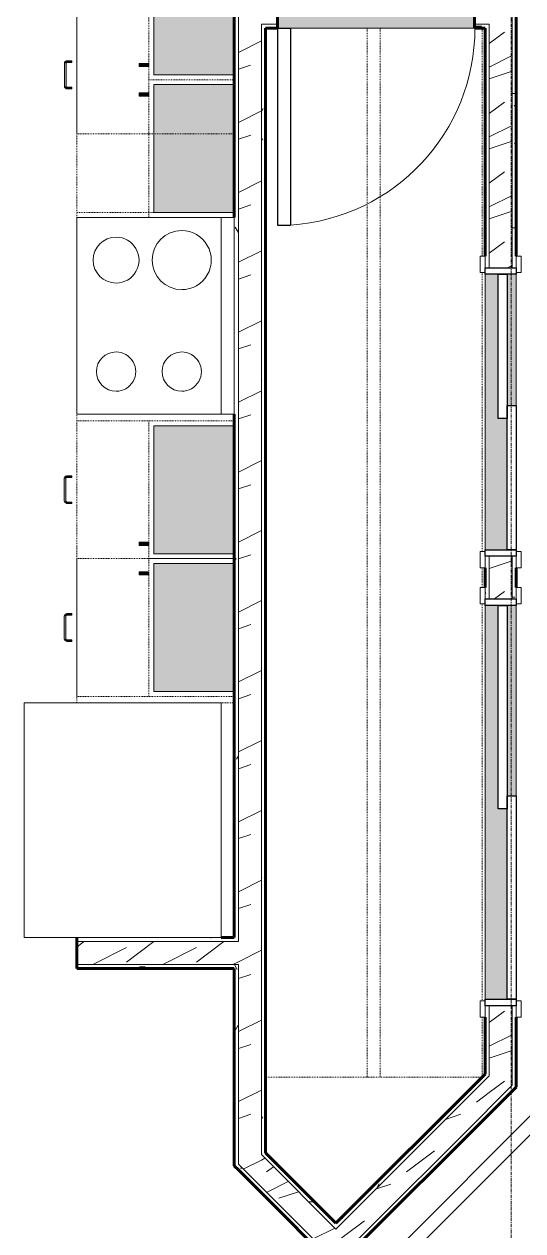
# Model space of a CAD drawing. Header units: inches. Extents: x -4169 to -1846, y 9706 to 12377.
# Drawn here: x -3555.5 to -3479.5, y 11894.5 to 12078.4 of the extents above; entities that cross this region are included whole.
import ezdxf

# ---------------------------------------------------------------- set-up
doc = ezdxf.new("R2010")
doc.units = ezdxf.units.IN
doc.header["$MEASUREMENT"] = 0
doc.linetypes.add('Dash', pattern=[0.25, 0.125, -0.125])
doc.linetypes.add('Grid Line 1_2_', pattern=[0.875, 0.5, -0.125, 0.125, -0.125])
for name, color, linetype, lineweight in [('0-1', 7, 'Continuous', 5), ('0-2', 7, 'Continuous', 18), ('A-DOOR-1', 250, 'Continuous', 9), ('A-DOOR-2', 90, 'Continuous', 30), ('A-DOOR-FRAM-1', 90, 'Continuous', 30), ('A-WALL-1', 8, 'Continuous', 5), ('A-WALL-3', 50, 'Continuous', 60), ('A-WALL-4', 7, 'Continuous', 18), ('A-WALL-PATT-1', 250, 'Continuous', 9), ('A-WALL-PATT-2', 253, 'Continuous', 9), ('Q-CASE', 31, 'Continuous', 9), ('Q-CASE-1', 9, 'Continuous', 9), ('Q-CASE-3', 250, 'Continuous', 9), ('Q-CASE-4', 250, 'Dash', 9), ('Q-CASE-HDLN-1', 250, 'Dash', 9), ('Q-CASE-HDLN-2', 31, 'Continuous', 9), ('Q-SPCQ-1', 250, 'Continuous', 9), ('S-GRID-1', 1, 'Grid Line 1_2_', 9)]:
    doc.layers.add(name, color=color, linetype=linetype, lineweight=lineweight)
pattern_1 = [(0, (0, 0), (20.48, 5.12), [0.845, -14.515, 0.845, -14.515, -81.92]), (0, (0, 0), (20.48, 5.12), [-30.72, 0.845, -29.875, 0.845, -14.515, -35.84]), (0, (0, 0), (20.48, 5.12), [-76.8, 0.845, -9.395, 0.845, -24.755]), (120, (7.68, 2.56), (-14.67405, 15.1762003), [0.845, -14.515, 0.845, -14.515, -81.92]), (120, (7.68, 2.56), (-14.67405, 15.1762003), [-30.72, 0.845, -29.875, 0.845, -14.515, -35.84]), (120, (7.68, 2.56), (-14.67405, 15.1762003), [-76.8, 0.845, -9.395, 0.845, -24.755]), (240, (10.24, 12.8), (-5.80595, -20.2962003), [0.845, -14.515, 0.845, -14.515, -81.92]), (240, (10.24, 12.8), (-5.80595, -20.2962003), [-30.72, 0.845, -29.875, 0.845, -14.515, -35.84]), (240, (10.24, 12.8), (-5.80595, -20.2962003), [-76.8, 0.845, -9.395, 0.845, -24.755])]
pattern_2 = [(216.87, (4.265, 10.662), (31.9871619, 21.32545714), [5.331, -47.981]), (206.565, (10.662, 7.464), (-10.662476, -10.6620098), [11.921, -11.921]), (198.435, (10.662, 2.132), (-21.32449365, -10.6625869), [6.744, -26.974])]

# ---------------------------------------------------------------- blocks, each defined once
blk = doc.blocks.new('Single-Flush - 30_ x 80_ - MAGIC PAK DOOR-1420870-ENLARGED RCP - 2ND FLOOR PLAN')
at = {"layer": 'A-DOOR-1'}
blk.add_arc((15, 2.375), 30.067, 93.81407, 180, dxfattribs=at)
at = {"layer": 'A-DOOR-2'}
for p, q in [((13, 2.375), (13, 32.375)), ((15, 32.375), (13, 32.375)), ((15, 2.375), (15, 32.375)), ((15, 2.375), (13, 2.375))]:
    blk.add_line(p, q, dxfattribs=at)
blk = doc.blocks.new('OD_CW_Closet - OD_CW_Closet-2062652-ENLARGED RCP - 2ND FLOOR PLAN')
at = {"layer": 'Q-CASE-HDLN-1'}
for p, q in [((0.74, 9), (35.48, 9)), ((0.74, -22.16), (0.74, 7.84)), ((37.98, 9), (80.48, 9)), ((82.98, 9), (85.98, 9)), ((88.48, 9), (148.98, 9)), ((151.48, 9), (160.63, 9)), ((160.64, 8.99), (160.64, -24)), ((0.74, -6.5), (160.64, -6.5)), ((0.74, -8.5), (160.64, -8.5))]:
    blk.add_line(p, q, dxfattribs=at)
blk = doc.blocks.new('FOLDING_SLIDING CLOSET - 60_ x 80_-1494136-ENLARGED RCP - 2ND FLOOR PLAN')
at = {"layer": 'A-DOOR-1'}
for p, q in [((-32.75, 3.25), (-30.25, 3.25)), ((-32.75, 2.5), (-32.75, 3.25)), ((-30.25, 2.5), (-32.75, 2.5)), ((-30.25, 3.25), (-30.25, 2.5)), ((30.25, 3.25), (32.75, 3.25)), ((30.25, 2.5), (30.25, 3.25)), ((32.75, 2.5), (30.25, 2.5)), ((32.75, 3.25), (32.75, 2.5)), ((-32.75, -2.25), (-30.25, -2.25)), ((-32.75, -3), (-32.75, -2.25)), ((-30.25, -3), (-32.75, -3)), ((-30.25, -2.25), (-30.25, -3)), ((30.25, -2.25), (32.75, -2.25)), ((30.25, -3), (30.25, -2.25)), ((32.75, -3), (30.25, -3)), ((32.75, -2.25), (32.75, -3))]:
    blk.add_line(p, q, dxfattribs=at)
at = {"layer": 'A-DOOR-2'}
for p, q in [((-1, 0.5), (30, 0.5)), ((-1, -0.88), (-1, 0.5)), ((30, 0.5), (30, -0.88)), ((-30, -0.88), (1, -0.88)), ((-30, -2.25), (-30, -0.88)), ((30, -0.88), (-1, -0.88)), ((1, -0.88), (1, -2.25)), ((1, -2.25), (-30, -2.25))]:
    blk.add_line(p, q, dxfattribs=at)
at = {"layer": 'A-DOOR-FRAM-1'}
for p, q in [((-31, 2.5), (-30, 2.5)), ((-31, -2.25), (-31, 2.5)), ((-30, 2.5), (-30, -2.25)), ((30, 2.5), (31, 2.5)), ((30, -2.25), (30, 2.5)), ((31, 2.5), (31, -2.25)), ((-30, -2.25), (-31, -2.25)), ((31, -2.25), (30, -2.25))]:
    blk.add_line(p, q, dxfattribs=at)
blk = doc.blocks.new('FOLDING_SLIDING CLOSET - 42_ x 80_-1372841-ENLARGED RCP - 2ND FLOOR PLAN')
at = {"layer": 'A-DOOR-1'}
for p, q in [((-23.75, 3.25), (-21.25, 3.25)), ((-23.75, 2.5), (-23.75, 3.25)), ((-21.25, 2.5), (-23.75, 2.5)), ((-21.25, 3.25), (-21.25, 2.5)), ((21.25, 3.25), (23.75, 3.25)), ((21.25, 2.5), (21.25, 3.25)), ((23.75, 2.5), (21.25, 2.5)), ((23.75, 3.25), (23.75, 2.5)), ((-23.75, -2.25), (-21.25, -2.25)), ((-23.75, -3), (-23.75, -2.25)), ((-21.25, -3), (-23.75, -3)), ((-21.25, -2.25), (-21.25, -3)), ((21.25, -2.25), (23.75, -2.25)), ((21.25, -3), (21.25, -2.25)), ((23.75, -3), (21.25, -3)), ((23.75, -2.25), (23.75, -3))]:
    blk.add_line(p, q, dxfattribs=at)
at = {"layer": 'A-DOOR-2'}
for p, q in [((-1, 0.5), (21, 0.5)), ((-1, -0.88), (-1, 0.5)), ((21, 0.5), (21, -0.88)), ((-21, -0.88), (1, -0.88)), ((-21, -2.25), (-21, -0.88)), ((21, -0.88), (-1, -0.88)), ((1, -0.88), (1, -2.25)), ((1, -2.25), (-21, -2.25))]:
    blk.add_line(p, q, dxfattribs=at)
at = {"layer": 'A-DOOR-FRAM-1'}
for p, q in [((-22, 2.5), (-21, 2.5)), ((-22, -2.25), (-22, 2.5)), ((-21, 2.5), (-21, -2.25)), ((21, 2.5), (22, 2.5)), ((21, -2.25), (21, 2.5)), ((22, 2.5), (22, -2.25)), ((-21, -2.25), (-22, -2.25)), ((22, -2.25), (21, -2.25))]:
    blk.add_line(p, q, dxfattribs=at)
blk = doc.blocks.new('Single-Flush - 36_ x 84_-1372824-ENLARGED RCP - 2ND FLOOR PLAN')
at = {"layer": 'A-DOOR-1'}
blk.add_arc((18, -2.37), 36.07, 180, 266.8211, dxfattribs=at)
at = {"layer": 'A-DOOR-2'}
for p, q in [((16, -2.37), (16, -38.39)), ((18, -2.37), (16, -2.37)), ((18, -2.37), (18, -38.39)), ((18, -38.39), (16, -38.39))]:
    blk.add_line(p, q, dxfattribs=at)
blk = doc.blocks.new('Refrigerator_-_Side-by-Side_6047 - 36_ X 30_-345559-ENLARGED RCP - 2ND FLOOR PLAN')
at = {"layer": 'Q-SPCQ-1'}
for p, q in [((17.87, 14.42), (-17.88, 14.42)), ((-17.88, 14.42), (-17.88, -15.58)), ((17.87, -15.58), (17.87, 14.42)), ((-17.88, -15.58), (17.87, -15.58))]:
    blk.add_line(p, q, dxfattribs=at)
blk = doc.blocks.new('Range - 24_ x 30_-2320547-ENLARGED RCP - 2ND FLOOR PLAN')
at = {"layer": 'Q-SPCQ-1'}
for p, q in [((30, 24), (0, 24)), ((0, 24), (0, 0)), ((30, 0), (30, 24)), ((0, 22), (30, 22)), ((0, 0), (30, 0))]:
    blk.add_line(p, q, dxfattribs=at)
for centre, radius, start, end in [((6.5, 16), 4.5, 360, 180), ((23.5, 16), 3, 360, 180), ((6.5, 16), 4.5, 180, 360), ((23.5, 16), 3, 180, 0), ((6.5, 6), 3.5, 360, 180), ((23.5, 6), 3, 360, 180), ((6.5, 6), 3.5, 180, 0), ((23.5, 6), 3, 180, 360)]:
    blk.add_arc(centre, radius, start, end, dxfattribs=at)
blk = doc.blocks.new('OD_CW_Countertop - OD_CW_Countertop-2389373-ENLARGED RCP - 2ND FLOOR PLAN')
at = {"layer": 'Q-CASE-HDLN-1'}
for p, q in [((0.74, 0), (44.74, 0)), ((74.74, 0), (124.74, 0)), ((134.36, 0), (135.51, 0)), ((0.74, -24), (0.74, -22))]:
    blk.add_line(p, q, dxfattribs=at)
blk = doc.blocks.new('Drawer_Base_Cabinet_3_drawer_12205 - 21_-2354632-ENLARGED RCP - 2ND FLOOR PLAN')
at = {"layer": 'Q-CASE'}
for points in [[(-1.14, -25.1), (-1.15, -24.75), (-1.38, -24.75), (-1.37, -25.5), (-1.14, -25.5)], [(-1.01, -25.72), (-1.03, -25.64), (-1.2, -25.5), (-1.35, -25.5), (-1.31, -25.69), (-1.28, -25.77), (-1.12, -25.83), (-1.01, -25.81), (-1.01, -25.75)], [(2.49, -25.88), (2.49, -25.63), (-1.01, -25.64), (-1.01, -25.88), (-0.32, -25.88)], [(2.83, -25.5), (2.65, -25.5), (2.49, -25.69), (2.49, -25.84), (2.64, -25.81), (2.76, -25.75), (2.82, -25.61)], [(2.86, -25.5), (2.85, -24.75), (2.62, -24.75), (2.63, -25.5), (2.85, -25.5)]]:
    blk.add_hatch(color=256, dxfattribs=at).paths.add_polyline_path(points, flags=0)
at = {"layer": 'Q-CASE-HDLN-1'}
for p, q in [((11.24, 0), (-9.76, 0)), ((-9.76, -24), (-9.76, 0)), ((11.24, -24), (11.24, 0)), ((11.24, -24), (-9.76, -24))]:
    blk.add_line(p, q, dxfattribs=at)
at = {"layer": 'Q-CASE-HDLN-2'}
for p, q in [((-1.39, -25.5), (-1.39, -24.75)), ((-1.39, -24.75), (-1.38, -24.75)), ((-1.14, -24.75), (-1.39, -24.75)), ((-1.39, -25.5), (-1.39, -24.75)), ((-1.39, -24.75), (-1.38, -24.75)), ((-1.38, -24.75), (-1.39, -24.75)), ((-1.39, -25.5), (-1.39, -24.75)), ((-1.39, -24.75), (-1.38, -24.75)), ((-1.38, -24.75), (-1.39, -24.75)), ((-1.31, -25.72), (-1.39, -25.5)), ((-1.31, -25.72), (-1.39, -25.5)), ((-1.14, -24.75), (-1.14, -25.5)), ((-1.14, -24.75), (-1.14, -24.75)), ((-1.14, -24.75), (-1.14, -25.5)), ((-1.14, -24.75), (-1.14, -24.75)), ((-1.14, -24.75), (-1.14, -24.75)), ((-1.14, -24.75), (-1.14, -25.5)), ((-1.14, -24.75), (-1.14, -24.75)), ((-1.14, -24.75), (-1.14, -24.75)), ((-1.14, -25.5), (-1.12, -25.54)), ((-1.14, -25.5), (-1.12, -25.54)), ((-1.01, -25.63), (2.49, -25.63)), ((2.49, -25.63), (2.52, -25.6)), ((2.49, -25.63), (2.52, -25.6)), ((2.61, -25.5), (2.61, -24.75)), ((2.86, -24.75), (2.61, -24.75)), ((2.61, -24.75), (2.62, -24.75)), ((2.61, -25.5), (2.61, -24.75)), ((2.62, -24.75), (2.61, -24.75)), ((2.61, -24.75), (2.62, -24.75)), ((2.61, -25.5), (2.61, -24.75)), ((2.62, -24.75), (2.61, -24.75)), ((2.61, -24.75), (2.62, -24.75)), ((2.86, -25.5), (2.82, -25.59)), ((2.86, -25.5), (2.82, -25.59)), ((2.86, -24.75), (2.86, -25.5)), ((2.86, -24.75), (2.86, -24.75)), ((2.86, -24.75), (2.86, -25.5)), ((2.86, -24.75), (2.86, -24.75)), ((2.86, -24.75), (2.86, -24.75)), ((2.86, -24.75), (2.86, -25.5)), ((2.86, -24.75), (2.86, -24.75)), ((2.86, -24.75), (2.86, -24.75)), ((-1.01, -25.88), (-1.1, -25.83)), ((-1.01, -25.88), (-1.1, -25.83)), ((2.49, -25.88), (-1.01, -25.88)), ((2.71, -25.8), (2.49, -25.88)), ((2.71, -25.8), (2.49, -25.88))]:
    blk.add_line(p, q, dxfattribs=at)
at = {"layer": 'Q-CASE-HDLN-2', "flags": 128}
for points in [[(-1.01, -25.88), (-1.31, -25.72), (-1.39, -25.5)], [(-1.14, -25.5), (-1.08, -25.61), (-1.01, -25.63)], [(2.86, -25.5), (2.71, -25.8), (2.49, -25.88)], [(2.49, -25.63), (2.59, -25.57), (2.61, -25.5)]]:
    blk.add_lwpolyline(points, dxfattribs=at)
blk = doc.blocks.new('300 Series Wall Hung Cabinet_301 - 21_-2351527-ENLARGED RCP - 2ND FLOOR PLAN')
at = {"layer": 'Q-CASE-1'}
for points in [[(9.75, -0.19), (-9.75, -0.19), (-9.75, -12.44), (9.75, -12.44), (9.75, -8.4)], [(-8.01, -13.19), (-8.5, -13.19), (-8.5, -14.69), (-8.01, -14.69)]]:
    blk.add_hatch(color=256, dxfattribs=at).paths.add_polyline_path(points, flags=0)
at = {"layer": 'Q-CASE-3'}
for p, q in [((-9.75, -12.44), (-9.75, -0.19)), ((9.75, -0.19), (9.75, -12.44)), ((9.75, -12.44), (-9.75, -12.44)), ((-8.01, -13.19), (-8.5, -13.19)), ((-8.5, -13.19), (-8.5, -14.69)), ((-8.5, -14.69), (-8.01, -14.69)), ((-8.01, -14.69), (-8.01, -13.19))]:
    blk.add_line(p, q, dxfattribs=at)
at = {"layer": 'Q-CASE-4'}
for p, q in [((-10.5, -0.19), (-10.5, -13.19)), ((10.5, -13.19), (10.5, -0.19)), ((-10.5, -13.19), (10.5, -13.19))]:
    blk.add_line(p, q, dxfattribs=at)
blk = doc.blocks.new('300 Series Wall Hung Cabinet_301 - 21_-2351003-ENLARGED RCP - 2ND FLOOR PLAN')
at = {"layer": 'Q-CASE-1'}
for points in [[(-8.5, 13.19), (-8.01, 13.19), (-8.01, 14.69), (-8.5, 14.69)], [(-9.75, 0.19), (9.75, 0.19), (9.75, 12.44), (-9.75, 12.44), (-9.75, 8.4)]]:
    blk.add_hatch(color=256, dxfattribs=at).paths.add_polyline_path(points, flags=0)
at = {"layer": 'Q-CASE-3'}
for p, q in [((-8.01, 14.69), (-8.5, 14.69)), ((-8.5, 14.69), (-8.5, 13.19)), ((-8.5, 13.19), (-8.01, 13.19)), ((-8.01, 13.19), (-8.01, 14.69)), ((-9.75, 0.19), (-9.75, 12.44)), ((-9.75, 12.44), (9.75, 12.44)), ((9.75, 12.44), (9.75, 0.19))]:
    blk.add_line(p, q, dxfattribs=at)
at = {"layer": 'Q-CASE-4'}
for p, q in [((-10.5, 0.19), (-10.5, 13.19)), ((-10.5, 13.19), (10.5, 13.19)), ((10.5, 13.19), (10.5, 0.19))]:
    blk.add_line(p, q, dxfattribs=at)
blk = doc.blocks.new('Base Cabinet-Single Door - 12_-2208689-ENLARGED RCP - 2ND FLOOR PLAN')
at = {"layer": 'Q-CASE-4'}
for p, q in [((-5.26, -24), (-5.26, 0)), ((-5.26, 0), (6.74, 0)), ((6.74, 0), (6.74, -24)), ((6.74, -24), (-5.26, -24))]:
    blk.add_line(p, q, dxfattribs=at)
blk = doc.blocks.new('Drawer_Base_Cabinet_3_drawer_12205 - 21_-2354768-ENLARGED RCP - 2ND FLOOR PLAN')
at = {"layer": 'Q-CASE'}
for points in [[(-1.35, 25.5), (-1.15, 25.52), (-1.01, 25.69), (-1.01, 25.84), (-1.16, 25.81), (-1.28, 25.75), (-1.34, 25.61)], [(-1.01, 25.88), (-1.01, 25.63), (2.49, 25.64), (2.49, 25.88), (0.17, 25.88)], [(2.49, 25.75), (2.51, 25.64), (2.69, 25.5), (2.83, 25.5), (2.79, 25.69), (2.75, 25.77), (2.6, 25.83), (2.49, 25.81), (2.49, 25.78)], [(-1.38, 25.1), (-1.37, 24.75), (-1.14, 24.75), (-1.15, 25.5), (-1.38, 25.5), (-1.38, 25.14)], [(2.62, 25.5), (2.63, 24.75), (2.86, 24.75), (2.85, 25.5), (2.63, 25.5)]]:
    blk.add_hatch(color=256, dxfattribs=at).paths.add_polyline_path(points, flags=0)
at = {"layer": 'Q-CASE-HDLN-1'}
for p, q in [((11.24, 24), (-9.76, 24)), ((-9.76, 24), (-9.76, 0)), ((11.24, 24), (11.24, 0)), ((11.24, 0), (-9.76, 0))]:
    blk.add_line(p, q, dxfattribs=at)
at = {"layer": 'Q-CASE-HDLN-2'}
for p, q in [((-1.24, 25.8), (-1.01, 25.88)), ((-1.24, 25.8), (-1.01, 25.88)), ((-1.01, 25.88), (2.49, 25.88)), ((2.49, 25.88), (2.58, 25.83)), ((2.49, 25.88), (2.58, 25.83)), ((-1.39, 25.5), (-1.34, 25.59)), ((-1.39, 25.5), (-1.34, 25.59)), ((-1.39, 24.75), (-1.39, 25.5)), ((-1.39, 24.75), (-1.39, 25.5)), ((-1.39, 24.75), (-1.39, 25.5)), ((-1.39, 24.75), (-1.14, 24.75)), ((-1.38, 24.75), (-1.39, 24.75)), ((-1.39, 24.75), (-1.38, 24.75)), ((-1.38, 24.75), (-1.39, 24.75)), ((-1.39, 24.75), (-1.38, 24.75)), ((-1.38, 24.75), (-1.39, 24.75)), ((-1.14, 25.5), (-1.14, 24.75)), ((-1.14, 25.5), (-1.14, 24.75)), ((-1.14, 25.5), (-1.14, 24.75)), ((-1.14, 24.75), (-1.14, 24.75)), ((-1.14, 24.75), (-1.14, 24.75)), ((-1.14, 24.75), (-1.14, 24.75)), ((-1.14, 24.75), (-1.14, 24.75)), ((-1.14, 24.75), (-1.14, 24.75)), ((-1.01, 25.63), (-1.05, 25.6)), ((-1.01, 25.63), (-1.05, 25.6)), ((2.49, 25.63), (-1.01, 25.63)), ((2.61, 25.5), (2.59, 25.54)), ((2.61, 25.5), (2.59, 25.54)), ((2.61, 24.75), (2.61, 25.5)), ((2.61, 24.75), (2.61, 25.5)), ((2.61, 24.75), (2.61, 25.5)), ((2.62, 24.75), (2.61, 24.75)), ((2.61, 24.75), (2.86, 24.75)), ((2.62, 24.75), (2.61, 24.75)), ((2.61, 24.75), (2.62, 24.75)), ((2.62, 24.75), (2.61, 24.75)), ((2.61, 24.75), (2.62, 24.75)), ((2.79, 25.72), (2.86, 25.5)), ((2.79, 25.72), (2.86, 25.5)), ((2.86, 25.5), (2.86, 24.75)), ((2.86, 25.5), (2.86, 24.75)), ((2.86, 25.5), (2.86, 24.75)), ((2.86, 24.75), (2.86, 24.75)), ((2.86, 24.75), (2.86, 24.75)), ((2.86, 24.75), (2.86, 24.75)), ((2.86, 24.75), (2.86, 24.75)), ((2.86, 24.75), (2.86, 24.75))]:
    blk.add_line(p, q, dxfattribs=at)
at = {"layer": 'Q-CASE-HDLN-2', "flags": 128}
for points in [[(-1.39, 25.5), (-1.24, 25.8), (-1.01, 25.88)], [(2.49, 25.88), (2.79, 25.72), (2.86, 25.5)], [(-1.01, 25.63), (-1.12, 25.57), (-1.14, 25.5)], [(2.61, 25.5), (2.56, 25.61), (2.49, 25.63)]]:
    blk.add_lwpolyline(points, dxfattribs=at)
blk = doc.blocks.new('Drawer_Base_Cabinet_3_drawer_12205 - 18_-2359198-ENLARGED RCP - 2ND FLOOR PLAN')
at = {"layer": 'Q-CASE'}
for points in [[(-1.35, 25.5), (-1.15, 25.52), (-1.01, 25.69), (-1.01, 25.84), (-1.16, 25.81), (-1.28, 25.75), (-1.34, 25.61)], [(-1.01, 25.87), (-1.01, 25.62), (2.49, 25.64), (2.49, 25.87), (0.99, 25.87)], [(2.49, 25.75), (2.51, 25.64), (2.68, 25.5), (2.83, 25.5), (2.79, 25.69), (2.72, 25.78), (2.6, 25.83), (2.49, 25.81), (2.49, 25.78)], [(-1.38, 25.1), (-1.37, 24.75), (-1.14, 24.75), (-1.15, 25.5), (-1.38, 25.5), (-1.38, 25.14)], [(2.62, 25.1), (2.63, 24.75), (2.86, 24.75), (2.85, 25.5), (2.62, 25.5)]]:
    blk.add_hatch(color=256, dxfattribs=at).paths.add_polyline_path(points, flags=0)
at = {"layer": 'Q-CASE-HDLN-1'}
for p, q in [((9.74, 24), (-8.26, 24)), ((-8.26, 24), (-8.26, 0)), ((9.74, 24), (9.74, 0)), ((9.74, 0), (-8.26, 0))]:
    blk.add_line(p, q, dxfattribs=at)
at = {"layer": 'Q-CASE-HDLN-2'}
for p, q in [((-1.01, 25.87), (2.49, 25.87)), ((-1.39, 24.75), (-1.39, 25.5)), ((-1.39, 24.75), (-1.39, 25.5)), ((-1.39, 24.75), (-1.39, 25.5)), ((-1.39, 24.75), (-1.14, 24.75)), ((-1.38, 24.75), (-1.39, 24.75)), ((-1.39, 24.75), (-1.38, 24.75)), ((-1.38, 24.75), (-1.39, 24.75)), ((-1.39, 24.75), (-1.38, 24.75)), ((-1.38, 24.75), (-1.39, 24.75)), ((-1.14, 25.5), (-1.14, 24.75)), ((-1.14, 25.5), (-1.14, 24.75)), ((-1.14, 25.5), (-1.14, 24.75)), ((-1.14, 24.75), (-1.14, 24.75)), ((-1.14, 24.75), (-1.14, 24.75)), ((-1.14, 24.75), (-1.14, 24.75)), ((-1.14, 24.75), (-1.14, 24.75)), ((-1.14, 24.75), (-1.14, 24.75)), ((2.49, 25.62), (-1.01, 25.62)), ((2.61, 24.75), (2.61, 25.5)), ((2.61, 24.75), (2.61, 25.5)), ((2.61, 24.75), (2.61, 25.5)), ((2.62, 24.75), (2.61, 24.75)), ((2.61, 24.75), (2.86, 24.75)), ((2.62, 24.75), (2.61, 24.75)), ((2.61, 24.75), (2.62, 24.75)), ((2.62, 24.75), (2.61, 24.75)), ((2.61, 24.75), (2.62, 24.75)), ((2.86, 25.5), (2.86, 24.75)), ((2.86, 25.5), (2.86, 24.75)), ((2.86, 25.5), (2.86, 24.75)), ((2.86, 24.75), (2.86, 24.75)), ((2.86, 24.75), (2.86, 24.75)), ((2.86, 24.75), (2.86, 24.75)), ((2.86, 24.75), (2.86, 24.75)), ((2.86, 24.75), (2.86, 24.75))]:
    blk.add_line(p, q, dxfattribs=at)
at = {"layer": 'Q-CASE-HDLN-2', "flags": 128}
for points in [[(-1.39, 25.5), (-1.39, 25.51), (-1.39, 25.53), (-1.38, 25.54), (-1.38, 25.56), (-1.38, 25.57), (-1.38, 25.59), (-1.37, 25.6), (-1.37, 25.62), (-1.36, 25.63), (-1.36, 25.65), (-1.35, 25.66), (-1.34, 25.67), (-1.34, 25.69), (-1.33, 25.7), (-1.32, 25.71), (-1.31, 25.72), (-1.3, 25.74), (-1.29, 25.75), (-1.28, 25.76), (-1.27, 25.77), (-1.26, 25.78), (-1.25, 25.79), (-1.24, 25.8), (-1.23, 25.81), (-1.21, 25.82), (-1.2, 25.82), (-1.19, 25.83), (-1.18, 25.84), (-1.16, 25.84), (-1.15, 25.85), (-1.13, 25.85), (-1.12, 25.86), (-1.11, 25.86), (-1.09, 25.87), (-1.08, 25.87), (-1.06, 25.87), (-1.05, 25.87), (-1.03, 25.87), (-1.02, 25.87), (-1.01, 25.87)], [(-1.39, 25.5), (-1.39, 25.51), (-1.39, 25.53), (-1.38, 25.54), (-1.38, 25.56), (-1.38, 25.57), (-1.38, 25.59), (-1.37, 25.6), (-1.37, 25.62), (-1.36, 25.63), (-1.36, 25.65), (-1.35, 25.66), (-1.34, 25.67), (-1.34, 25.69), (-1.33, 25.7), (-1.32, 25.71), (-1.31, 25.72), (-1.3, 25.74), (-1.29, 25.75), (-1.28, 25.76)], [(-1.39, 25.5), (-1.39, 25.51), (-1.39, 25.53), (-1.38, 25.54), (-1.38, 25.56), (-1.38, 25.57), (-1.38, 25.59), (-1.37, 25.6), (-1.37, 25.62), (-1.36, 25.63), (-1.36, 25.65), (-1.35, 25.66), (-1.34, 25.67), (-1.34, 25.69), (-1.33, 25.7), (-1.32, 25.71), (-1.31, 25.72), (-1.3, 25.74), (-1.29, 25.75), (-1.28, 25.76)], [(-1.26, 25.78), (-1.25, 25.79), (-1.24, 25.8), (-1.23, 25.81), (-1.21, 25.82), (-1.2, 25.82), (-1.19, 25.83), (-1.18, 25.84), (-1.16, 25.84), (-1.15, 25.85), (-1.13, 25.85), (-1.12, 25.86), (-1.11, 25.86), (-1.09, 25.87), (-1.08, 25.87), (-1.06, 25.87), (-1.05, 25.87), (-1.03, 25.87), (-1.02, 25.87), (-1.01, 25.87)], [(-1.26, 25.78), (-1.25, 25.79), (-1.24, 25.8), (-1.23, 25.81), (-1.21, 25.82), (-1.2, 25.82), (-1.19, 25.83), (-1.18, 25.84), (-1.16, 25.84), (-1.15, 25.85), (-1.13, 25.85), (-1.12, 25.86), (-1.11, 25.86), (-1.09, 25.87), (-1.08, 25.87), (-1.06, 25.87), (-1.05, 25.87), (-1.03, 25.87), (-1.02, 25.87), (-1.01, 25.87)], [(2.49, 25.87), (2.5, 25.87), (2.52, 25.87), (2.53, 25.87), (2.55, 25.87), (2.56, 25.87), (2.58, 25.86), (2.59, 25.86), (2.61, 25.86), (2.62, 25.85), (2.63, 25.85), (2.65, 25.84), (2.66, 25.83), (2.67, 25.83), (2.69, 25.82), (2.7, 25.81), (2.71, 25.8), (2.72, 25.79), (2.73, 25.78), (2.75, 25.77), (2.76, 25.76), (2.77, 25.75), (2.78, 25.74), (2.79, 25.73), (2.79, 25.72), (2.8, 25.7), (2.81, 25.69), (2.82, 25.68), (2.83, 25.66), (2.83, 25.65), (2.84, 25.64), (2.84, 25.62), (2.85, 25.61), (2.85, 25.59), (2.85, 25.58), (2.86, 25.56), (2.86, 25.55), (2.86, 25.53), (2.86, 25.52), (2.86, 25.5), (2.86, 25.5)], [(2.49, 25.87), (2.5, 25.87), (2.52, 25.87), (2.53, 25.87), (2.55, 25.87), (2.56, 25.87), (2.58, 25.86), (2.59, 25.86), (2.61, 25.86), (2.62, 25.85), (2.63, 25.85), (2.65, 25.84), (2.66, 25.83), (2.67, 25.83), (2.69, 25.82), (2.7, 25.81), (2.71, 25.8), (2.72, 25.79), (2.73, 25.78), (2.75, 25.77)], [(2.49, 25.87), (2.5, 25.87), (2.52, 25.87), (2.53, 25.87), (2.55, 25.87), (2.56, 25.87), (2.58, 25.86), (2.59, 25.86), (2.61, 25.86), (2.62, 25.85), (2.63, 25.85), (2.65, 25.84), (2.66, 25.83), (2.67, 25.83), (2.69, 25.82), (2.7, 25.81), (2.71, 25.8), (2.72, 25.79), (2.73, 25.78), (2.75, 25.77)], [(-1.01, 25.62), (-1.02, 25.62), (-1.02, 25.62), (-1.03, 25.62), (-1.03, 25.62), (-1.04, 25.62), (-1.04, 25.62), (-1.05, 25.62), (-1.05, 25.62), (-1.06, 25.62), (-1.06, 25.62), (-1.07, 25.61), (-1.07, 25.61), (-1.07, 25.61), (-1.08, 25.61), (-1.08, 25.6), (-1.09, 25.6), (-1.09, 25.6), (-1.09, 25.59), (-1.1, 25.59), (-1.1, 25.59), (-1.11, 25.58), (-1.11, 25.58), (-1.11, 25.58), (-1.11, 25.57), (-1.12, 25.57), (-1.12, 25.56), (-1.12, 25.56), (-1.12, 25.55), (-1.13, 25.55), (-1.13, 25.55), (-1.13, 25.54), (-1.13, 25.54), (-1.13, 25.53), (-1.13, 25.53), (-1.14, 25.52), (-1.14, 25.52), (-1.14, 25.51), (-1.14, 25.51), (-1.14, 25.5), (-1.14, 25.5)], [(-1.14, 25.51), (-1.14, 25.51), (-1.14, 25.5), (-1.14, 25.5)], [(-1.14, 25.51), (-1.14, 25.51), (-1.14, 25.5), (-1.14, 25.5)], [(-1.01, 25.62), (-1.02, 25.62), (-1.02, 25.62)], [(-1.01, 25.62), (-1.02, 25.62), (-1.02, 25.62)], [(2.61, 25.5), (2.61, 25.5), (2.61, 25.51), (2.61, 25.51), (2.61, 25.52), (2.61, 25.52), (2.61, 25.53), (2.61, 25.53), (2.61, 25.54), (2.6, 25.54), (2.6, 25.55), (2.6, 25.55), (2.6, 25.56), (2.6, 25.56), (2.59, 25.57), (2.59, 25.57), (2.59, 25.57), (2.58, 25.58), (2.58, 25.58), (2.58, 25.59), (2.57, 25.59), (2.57, 25.59), (2.57, 25.6), (2.56, 25.6), (2.56, 25.6), (2.56, 25.61), (2.55, 25.61), (2.55, 25.61), (2.54, 25.61), (2.54, 25.61), (2.53, 25.62), (2.53, 25.62), (2.52, 25.62), (2.52, 25.62), (2.51, 25.62), (2.51, 25.62), (2.5, 25.62), (2.5, 25.62), (2.49, 25.62), (2.49, 25.62), (2.49, 25.62)], [(2.5, 25.62), (2.49, 25.62), (2.49, 25.62)], [(2.5, 25.62), (2.49, 25.62), (2.49, 25.62)], [(2.61, 25.5), (2.61, 25.5), (2.61, 25.51)], [(2.61, 25.5), (2.61, 25.5), (2.61, 25.51)], [(2.77, 25.75), (2.78, 25.74), (2.79, 25.73), (2.79, 25.72), (2.8, 25.7), (2.81, 25.69), (2.82, 25.68), (2.83, 25.66), (2.83, 25.65), (2.84, 25.64), (2.84, 25.62), (2.85, 25.61), (2.85, 25.59), (2.85, 25.58), (2.86, 25.56), (2.86, 25.55), (2.86, 25.53), (2.86, 25.52), (2.86, 25.5), (2.86, 25.5)], [(2.77, 25.75), (2.78, 25.74), (2.79, 25.73), (2.79, 25.72), (2.8, 25.7), (2.81, 25.69), (2.82, 25.68), (2.83, 25.66), (2.83, 25.65), (2.84, 25.64), (2.84, 25.62), (2.85, 25.61), (2.85, 25.59), (2.85, 25.58), (2.86, 25.56), (2.86, 25.55), (2.86, 25.53), (2.86, 25.52), (2.86, 25.5), (2.86, 25.5)]]:
    blk.add_lwpolyline(points, dxfattribs=at)
blk = doc.blocks.new('300 Series Wall Hung Cabinet_301 - 21_-V24-ENLARGED RCP - 2ND FLOOR PLAN')
at = {"layer": 'Q-CASE-1'}
for points in [[(9.75, -8.4), (9.75, -0.19), (-9.75, -0.19), (-9.75, -12.44), (9.75, -12.44)], [(-8.01, -13.19), (-8.5, -13.19), (-8.5, -14.69), (-8.01, -14.69)]]:
    blk.add_hatch(color=256, dxfattribs=at).paths.add_polyline_path(points, flags=0)
at = {"layer": 'Q-CASE-3'}
for p, q in [((-9.75, -12.44), (-9.75, -0.19)), ((9.75, -0.19), (9.75, -12.44)), ((9.75, -12.44), (-9.75, -12.44)), ((-8.01, -13.19), (-8.5, -13.19)), ((-8.5, -13.19), (-8.5, -14.69)), ((-8.5, -14.69), (-8.01, -14.69)), ((-8.01, -14.69), (-8.01, -13.19))]:
    blk.add_line(p, q, dxfattribs=at)
at = {"layer": 'Q-CASE-4'}
for p, q in [((-10.5, -0.19), (-10.5, -13.19)), ((-10.5, -13.19), (10.5, -13.19))]:
    blk.add_line(p, q, dxfattribs=at)
blk = doc.blocks.new('CTR - 1st Phase - Unit Layouts_rvt-1-ENLARGED RCP - 2ND FLOOR PLAN')
at = {"layer": 'A-WALL-1'}
blk.add_hatch(color=256, dxfattribs=at).paths.add_polyline_path([(-3486.91, 12077.79), (-3486.91, 12082.54), (-3516.91, 12082.54), (-3516.91, 12077.79), (-3487.2, 12077.79)], flags=0)
h = blk.add_hatch(color=256, dxfattribs=at)
h.paths.add_polyline_path([(-3483.29, 11998.29), (-3481.91, 11998.29), (-3481.91, 12018.29), (-3483.29, 12018.29), (-3483.29, 12040.29), (-3485.29, 12040.29), (-3485.29, 11998.29), (-3484.66, 11998.29)], flags=0)
h.paths.add_polyline_path([(-3481.91, 12020.29), (-3480.54, 12020.29), (-3480.54, 12040.29), (-3481.91, 12040.29), (-3481.91, 12038.78)], flags=0)
h = blk.add_hatch(color=256, dxfattribs=at)
h.paths.add_polyline_path([(-3484.6, 11929.79), (-3481.91, 11929.79), (-3481.91, 11958.79), (-3483.29, 11958.79), (-3483.29, 11989.79), (-3485.29, 11989.79), (-3485.29, 11929.79), (-3484.66, 11929.79)], flags=0)
h.paths.add_polyline_path([(-3481.91, 11960.79), (-3480.54, 11960.79), (-3480.54, 11989.79), (-3481.91, 11989.79)], flags=0)
at = {"layer": 'A-WALL-PATT-1'}
h = blk.add_hatch(dxfattribs=at)
h.set_pattern_fill('FP_1', color=256, style=0, pattern_type=2)
h.set_pattern_definition(pattern_1)
h.paths.add_polyline_path([(-3522.87, 11903.76), (-3522.87, 11935.06), (-3523.5, 11935.06), (-3523.5, 11904.38)], flags=0)
h.paths.add_polyline_path([(-3523.5, 11938.56), (-3522.87, 11938.56), (-3522.87, 12110.34), (-3523.5, 12110.34), (-3523.5, 11939.19)], flags=0)
h = blk.add_hatch(dxfattribs=at)
h.set_pattern_fill('FP_1', color=256, style=0, pattern_type=2)
h.set_pattern_definition(pattern_1)
h.paths.add_polyline_path([(-3518.75, 11905.47), (-3518.75, 12078.41), (-3519.37, 12078.41), (-3519.37, 11906.09)], flags=0)
h.paths.add_polyline_path([(-3519.37, 12081.91), (-3518.75, 12081.91), (-3518.75, 12109.71), (-3519.37, 12109.71), (-3519.37, 12088.06)], flags=0)
h = blk.add_hatch(dxfattribs=at)
h.set_pattern_fill('FP_1', color=256, style=0, pattern_type=2)
h.set_pattern_definition(pattern_1)
h.paths.add_polyline_path([(-3485.29, 11917.47), (-3484.66, 11918.13), (-3484.66, 11928.79), (-3485.29, 11928.79), (-3485.29, 11918.1)], flags=0)
h.paths.add_polyline_path([(-3485.29, 11990.79), (-3484.66, 11990.79), (-3484.66, 11997.29), (-3485.29, 11997.29), (-3485.29, 11992.54)], flags=0)
h.paths.add_polyline_path([(-3484.66, 12041.29), (-3484.66, 12078.41), (-3485.29, 12078.41), (-3485.29, 12041.29)], flags=0)
h.paths.add_polyline_path([(-3484.66, 12081.91), (-3484.68, 12109.71), (-3485.29, 12109.71), (-3485.29, 12081.91)], flags=0)
h = blk.add_hatch(dxfattribs=at)
h.set_pattern_fill('FP_1', color=256, style=0, pattern_type=2)
h.set_pattern_definition(pattern_1)
h.paths.add_polyline_path([(-3481.16, 11915.77), (-3480.54, 11916.39), (-3480.54, 11928.79), (-3481.16, 11928.79), (-3481.16, 11916.39)], flags=0)
h.paths.add_polyline_path([(-3480.54, 11990.79), (-3480.54, 11997.29), (-3481.16, 11997.29), (-3481.16, 11990.79)], flags=0)
h.paths.add_polyline_path([(-3480.54, 12041.29), (-3480.54, 12109.71), (-3481.16, 12109.71), (-3481.16, 12041.29)], flags=0)
h = blk.add_hatch(dxfattribs=at)
h.set_pattern_fill('FP_1', color=256, style=0, pattern_type=2)
h.set_pattern_definition(pattern_1)
h.paths.add_polyline_path([(-3485.29, 12077.79), (-3485.29, 12078.41), (-3486.91, 12078.41), (-3486.91, 12077.79), (-3485.4, 12077.79)], flags=0)
h.paths.add_polyline_path([(-3518.75, 12077.79), (-3516.91, 12077.79), (-3516.91, 12078.41), (-3518.75, 12078.41)], flags=0)
h = blk.add_hatch(dxfattribs=at)
h.set_pattern_fill('FP_1', color=256, style=0, pattern_type=2)
h.set_pattern_definition(pattern_1)
h.paths.add_polyline_path([(-3523.5, 11938.56), (-3523.5, 11939.19), (-3547.5, 11939.19), (-3547.5, 11938.56), (-3525.5, 11938.56)], flags=0)
h = blk.add_hatch(dxfattribs=at)
h.set_pattern_fill('FP_1', color=256, style=0, pattern_type=2)
h.set_pattern_definition(pattern_1)
h.paths.add_polyline_path([(-3531.72, 11934.44), (-3523.5, 11934.44), (-3523.5, 11935.06), (-3547.5, 11935.06), (-3547.5, 11934.44)], flags=0)
h = blk.add_hatch(dxfattribs=at)
h.set_pattern_fill('FP_1', color=256, style=0, pattern_type=2)
h.set_pattern_definition(pattern_1)
h.paths.add_polyline_path([(-3507.58, 11895.18), (-3485.29, 11917.47), (-3485.29, 11918.36), (-3508.02, 11895.62)], flags=0)
h = blk.add_hatch(dxfattribs=at)
h.set_pattern_fill('FP_1', color=256, style=0, pattern_type=2)
h.set_pattern_definition(pattern_1)
h.paths.add_polyline_path([(-3504.66, 11892.26), (-3481.16, 11915.77), (-3481.16, 11916.65), (-3505.11, 11892.71), (-3504.75, 11892.35)], flags=0)
h = blk.add_hatch(dxfattribs=at)
h.set_pattern_fill('FP_1', color=256, style=0, pattern_type=2)
h.set_pattern_definition(pattern_1)
h.paths.add_polyline_path([(-3469.07, 11855.79), (-3468.19, 11855.79), (-3475.94, 11863.54), (-3476.38, 11863.1), (-3469.9, 11856.61)], flags=0)
h.paths.add_polyline_path([(-3501.83, 11888.55), (-3501.39, 11888.99), (-3505.11, 11892.71), (-3505.55, 11892.26), (-3502.28, 11888.99)], flags=0)
h.paths.add_polyline_path([(-3508.02, 11894.74), (-3507.58, 11895.18), (-3518.75, 11906.35), (-3518.75, 11905.47), (-3508.91, 11895.62)], flags=0)
h = blk.add_hatch(dxfattribs=at)
h.set_pattern_fill('FP_1', color=256, style=0, pattern_type=2)
h.set_pattern_definition(pattern_1)
h.paths.add_polyline_path([(-3469.9, 11851.66), (-3478.85, 11860.62), (-3479.3, 11860.18), (-3470.78, 11851.66), (-3470.16, 11851.66)], flags=0)
h.paths.add_polyline_path([(-3504.75, 11885.64), (-3504.31, 11886.08), (-3522.87, 11904.64), (-3522.85, 11903.74), (-3505.11, 11885.99)], flags=0)
at = {"layer": 'A-WALL-PATT-2'}
h = blk.add_hatch(dxfattribs=at)
h.set_pattern_fill('FP_2', color=256, style=0, pattern_type=2)
h.set_pattern_definition(pattern_2)
h.paths.add_polyline_path([(-3519.37, 11901.14), (-3519.37, 12110.34), (-3522.87, 12110.34), (-3522.87, 11904.64), (-3519.39, 11901.16)], flags=0)
h = blk.add_hatch(dxfattribs=at)
h.set_pattern_fill('FP_2', color=256, style=0, pattern_type=2)
h.set_pattern_definition(pattern_2)
h.paths.add_polyline_path([(-3484.66, 11913.15), (-3481.16, 11916.65), (-3481.16, 11928.79), (-3484.66, 11928.79), (-3484.66, 11916.65)], flags=0)
h.paths.add_polyline_path([(-3484.66, 11990.79), (-3481.16, 11990.79), (-3481.16, 11997.29), (-3484.66, 11997.29)], flags=0)
h.paths.add_polyline_path([(-3481.16, 12041.29), (-3481.16, 12110.34), (-3484.66, 12110.34), (-3484.66, 12041.29)], flags=0)
h = blk.add_hatch(dxfattribs=at)
h.set_pattern_fill('FP_2', color=256, style=0, pattern_type=2)
h.set_pattern_definition(pattern_2)
h.paths.add_polyline_path([(-3531.72, 11935.06), (-3522.87, 11935.06), (-3522.87, 11938.56), (-3547.5, 11938.56), (-3547.5, 11935.06)], flags=0)
h = blk.add_hatch(dxfattribs=at)
h.set_pattern_fill('FP_2', color=256, style=0, pattern_type=2)
h.set_pattern_definition(pattern_2)
h.paths.add_polyline_path([(-3505.55, 11892.26), (-3484.66, 11913.15), (-3484.66, 11918.1), (-3508.02, 11894.74), (-3505.56, 11892.27)], flags=0)
h = blk.add_hatch(dxfattribs=at)
h.set_pattern_fill('FP_2', color=256, style=0, pattern_type=2)
h.set_pattern_definition(pattern_2)
h.paths.add_polyline_path([(-3470.78, 11855.16), (-3468.45, 11855.16), (-3476.38, 11863.1), (-3478.85, 11860.62), (-3473.4, 11855.16)], flags=0)
h.paths.add_polyline_path([(-3504.31, 11886.08), (-3501.83, 11888.55), (-3519.37, 11906.09), (-3519.37, 11901.14), (-3504.75, 11886.52)], flags=0)
at = {"layer": 'A-WALL-3'}
for p, q in [((-3523.5, 12048.94), (-3523.5, 12110.34)), ((-3480.54, 12110.34), (-3480.54, 12043.04)), ((-3516.91, 12082.54), (-3516.91, 12077.79)), ((-3486.91, 12077.79), (-3486.91, 12082.54)), ((-3518.75, 12077.79), (-3518.75, 11906.35)), ((-3516.91, 12077.79), (-3518.75, 12077.79)), ((-3485.29, 12077.79), (-3486.91, 12077.79)), ((-3485.29, 12043.04), (-3485.29, 12077.79)), ((-3523.5, 11939.19), (-3523.5, 12018.94)), ((-3485.29, 11992.54), (-3485.29, 11995.54)), ((-3480.54, 11995.54), (-3480.54, 11992.54)), ((-3547.5, 11934.44), (-3547.5, 11939.19)), ((-3525.5, 11939.19), (-3523.5, 11939.19)), ((-3523.5, 11934.44), (-3547.5, 11934.44)), ((-3523.5, 11904.38), (-3523.5, 11934.44)), ((-3485.29, 11918.36), (-3485.29, 11927.04)), ((-3480.54, 11927.04), (-3480.54, 11916.39)), ((-3508.02, 11895.62), (-3485.29, 11918.36)), ((-3480.54, 11916.39), (-3481.16, 11915.77)), ((-3481.16, 11915.77), (-3485.29, 11911.64)), ((-3485.29, 11911.64), (-3504.66, 11892.26)), ((-3518.75, 11906.35), (-3508.02, 11895.62)), ((-3522.87, 11903.76), (-3523.5, 11904.38)), ((-3518.75, 11899.63), (-3522.87, 11903.76)), ((-3504.75, 11885.64), (-3518.75, 11899.63))]:
    blk.add_line(p, q, dxfattribs=at)
at = {"layer": 'A-WALL-4'}
for p, q in [((-3522.87, 12110.34), (-3522.87, 11938.56)), ((-3481.16, 12110.34), (-3481.16, 12041.29)), ((-3519.37, 12078.41), (-3519.37, 11906.09)), ((-3519.37, 12078.41), (-3518.75, 12078.41)), ((-3516.91, 12078.41), (-3518.75, 12078.41)), ((-3485.29, 12078.41), (-3486.91, 12078.41)), ((-3485.29, 12078.41), (-3484.66, 12078.41)), ((-3484.66, 12078.41), (-3484.66, 12041.29)), ((-3516.91, 12077.79), (-3486.91, 12077.79)), ((-3485.29, 12040.29), (-3485.29, 11998.29)), ((-3480.54, 12020.29), (-3480.54, 12040.29)), ((-3484.66, 11997.29), (-3484.66, 11990.79)), ((-3481.16, 11997.29), (-3481.16, 11990.79)), ((-3485.29, 11989.79), (-3485.29, 11929.79)), ((-3480.54, 11960.79), (-3480.54, 11989.79)), ((-3523.5, 11938.56), (-3547.5, 11938.56)), ((-3523.5, 11938.56), (-3522.87, 11938.56)), ((-3523.5, 11935.06), (-3547.5, 11935.06)), ((-3523.5, 11935.06), (-3522.87, 11935.06)), ((-3522.87, 11935.06), (-3522.87, 11904.64)), ((-3484.66, 11928.79), (-3484.66, 11918.1)), ((-3481.16, 11928.79), (-3481.16, 11916.65)), ((-3485.29, 11917.47), (-3507.58, 11895.18)), ((-3485.29, 11917.47), (-3484.66, 11918.1)), ((-3484.66, 11913.15), (-3481.16, 11916.65)), ((-3485.29, 11912.52), (-3484.66, 11913.15)), ((-3485.29, 11912.52), (-3505.11, 11892.71)), ((-3519.37, 11906.09), (-3518.75, 11905.47)), ((-3518.75, 11905.47), (-3508.02, 11894.74)), ((-3522.87, 11904.64), (-3519.37, 11901.14)), ((-3519.37, 11901.14), (-3518.75, 11900.52)), ((-3518.75, 11900.52), (-3504.31, 11886.08)), ((-3508.02, 11894.74), (-3507.58, 11895.18))]:
    blk.add_line(p, q, dxfattribs=at)
at = {"layer": '0-2'}
for name, p, rotation in [('OD_CW_Countertop - OD_CW_Countertop-2389373-ENLARGED RCP - 2ND FLOOR PLAN', (-3547.5, 11974.2), 89.99999999999419), ('300 Series Wall Hung Cabinet_301 - 21_-2351003-ENLARGED RCP - 2ND FLOOR PLAN', (-3523.31, 12080.44), 89.99999999999542), ('Drawer_Base_Cabinet_3_drawer_12205 - 18_-2359198-ENLARGED RCP - 2ND FLOOR PLAN', (-3523.5, 12069.95), 90.00000000000041), ('OD_CW_Closet - OD_CW_Closet-2062652-ENLARGED RCP - 2ND FLOOR PLAN', (-3494.75, 12078.53), 269.9999999999914), ('Single-Flush - 30_ x 80_ - MAGIC PAK DOOR-1420870-ENLARGED RCP - 2ND FLOOR PLAN', (-3501.91, 12080.16), 180), ('300 Series Wall Hung Cabinet_301 - 21_-V24-ENLARGED RCP - 2ND FLOOR PLAN', (-3523.31, 12059.44), 269.9999999999955), ('Base Cabinet-Single Door - 12_-2208689-ENLARGED RCP - 2ND FLOOR PLAN', (-3523.5, 12056.43), 269.9999999999945), ('Range - 24_ x 30_-2320547-ENLARGED RCP - 2ND FLOOR PLAN', (-3547.5, 12048.94), 270.0000000000097), ('FOLDING_SLIDING CLOSET - 42_ x 80_-1372841-ENLARGED RCP - 2ND FLOOR PLAN', (-3482.79, 12019.29), 89.99999999999237), ('Drawer_Base_Cabinet_3_drawer_12205 - 21_-2354632-ENLARGED RCP - 2ND FLOOR PLAN', (-3523.5, 12008.18), 269.9999999999945), ('300 Series Wall Hung Cabinet_301 - 21_-2351003-ENLARGED RCP - 2ND FLOOR PLAN', (-3523.31, 12007.44), 89.99999999999542), ('Drawer_Base_Cabinet_3_drawer_12205 - 21_-2354768-ENLARGED RCP - 2ND FLOOR PLAN', (-3523.5, 11985.7), 90.00000000000041), ('300 Series Wall Hung Cabinet_301 - 21_-2351527-ENLARGED RCP - 2ND FLOOR PLAN', (-3523.31, 11986.44), 269.9999999999955), ('FOLDING_SLIDING CLOSET - 60_ x 80_-1494136-ENLARGED RCP - 2ND FLOOR PLAN', (-3482.79, 11959.79), 89.99999999999237), ('Refrigerator_-_Side-by-Side_6047 - 36_ X 30_-345559-ENLARGED RCP - 2ND FLOOR PLAN', (-3539.92, 11957.06), 269.9999999999943), ('Single-Flush - 36_ x 84_-1372824-ENLARGED RCP - 2ND FLOOR PLAN', (-3490.34, 11874.59), 134.9999999999904)]:
    blk.add_blockref(name, p, dxfattribs=dict(at, rotation=rotation))
blk = doc.blocks.new('CTR - 1st Phase - Shell_rvt-1-ENLARGED RCP - 2ND FLOOR PLAN')
at = {"layer": 'S-GRID-1'}
blk.add_line((-3481.32, 9836.18), (-3481.32, 12344.54), dxfattribs=at)

msp = doc.modelspace()

# ---------------------------------------------------------------- block references
at = {"layer": '0-1'}
for name in ['CTR - 1st Phase - Shell_rvt-1-ENLARGED RCP - 2ND FLOOR PLAN', 'CTR - 1st Phase - Unit Layouts_rvt-1-ENLARGED RCP - 2ND FLOOR PLAN']:
    msp.add_blockref(name, (0, 0), dxfattribs=at)

doc.saveas('drawing.dxf')
